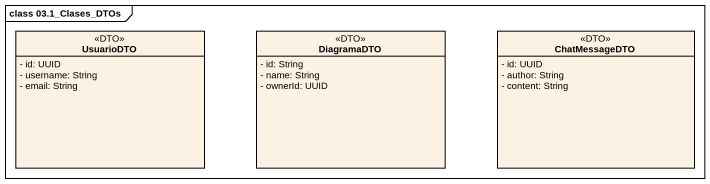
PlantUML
@startuml
mainframe class 03.1_Clases_DTOs
hide circle
hide empty members
skinparam classAttributeIconSize 0
class UsuarioDTO <<DTO>> {
  - id: UUID
  - username: String
  - email: String
}
class DiagramaDTO <<DTO>> {
  - id: String
  - name: String
  - ownerId: UUID
}
class ChatMessageDTO <<DTO>> {
  - id: UUID
  - author: String
  - content: String
}
@enduml
